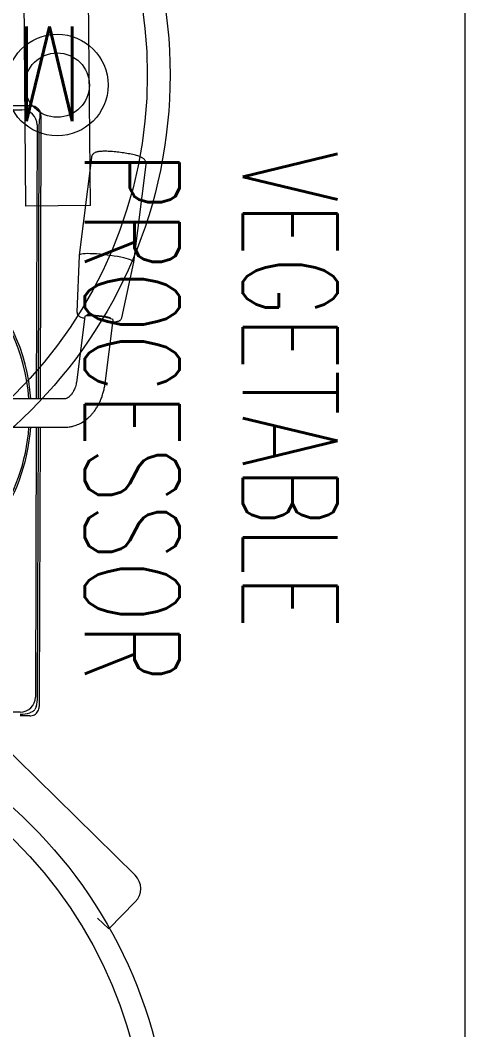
# Model space of a CAD drawing. Header units: millimetres. Extents: x 886808 to 1650903, y -1008069 to 230892.
# Drawn here: x 938823 to 939058, y -346116 to -345583 of the extents above; entities that cross this region are included whole.
import ezdxf

# ---------------------------------------------------------------- set-up
doc = ezdxf.new("R2010")
doc.units = ezdxf.units.MM
doc.layers.add('hatch', color=250, linetype='Continuous', lineweight=0)
doc.layers.add('I-FURN', color=252, linetype='Continuous', lineweight=5)
doc.styles.add('MtXpl_simplex8_shx', font='simplex8.shx')

# ---------------------------------------------------------------- blocks, each defined once
blk = doc.blocks.new('A$C26DD556D')
at = {"layer": 'hatch', "transparency": 33554636}
for p, q in [((5948.59, 24924.31), (5948.59, 23624.31)), ((5717.23, 24504.73), (5716.13, 24632.23)), ((5751.23, 24505.02), (5750.12, 24632.52)), ((5715.1, 24557.59), (5563.1, 24558.03)), ((5563.1, 24556.03), (5715.1, 24555.59)), ((5720.1, 24557.59), (5563.23, 24558.04)), ((5715.55, 24557.59), (5715.1, 24557.59)), ((5720.1, 24557.58), (5715.55, 24557.59)), ((5724.47, 24554.98), (5724.46, 24551.06)), ((5725.04, 24553.22), (5724.47, 24554.98)), ((5725.09, 24552.57), (5724.66, 24403.01)), ((5725.04, 24553.22), (5725.04, 24553.29)), ((5723.06, 24547.58), (5722.65, 24403.01)), ((5723.78, 24403.01), (5724.19, 24547.58)), ((5751.75, 24530.37), (5745.27, 24478.77)), ((5774.04, 24475.16), (5780.52, 24526.75)), ((5751.23, 24505.02), (5717.23, 24504.73)), ((5745.27, 24478.75), (5744.12, 24448.77)), ((5767.74, 24445.81), (5774.04, 24475.13)), ((5748.27, 24446.45), (5744.06, 24412.97)), ((5758.94, 24411.1), (5763.15, 24444.58)), ((5737.48, 24403.01), (5688.78, 24403.01)), ((5688.78, 24388.01), (5737.48, 24388.01)), ((5722.61, 24388.01), (5722.2, 24245.58)), ((5723.33, 24245.58), (5723.74, 24388.01)), ((5724.62, 24388.01), (5724.21, 24245.57)), ((5724.21, 24245.57), (5724.2, 24240.57)), ((5682.04, 24242.68), (5774.76, 24151.55)), ((5722.59, 24240.43), (5721.91, 24239)), ((5714.19, 24237.61), (5562.19, 24238.05)), ((5719.18, 24235.59), (5714.18, 24235.6)), ((5720.76, 24237.87), (5719.33, 24237.2)), ((5774.88, 24137.41), (5760.86, 24123.14)), ((5760.86, 24123.14), (5754.99, 24128.92))]:
    blk.add_line(p, q, dxfattribs=at)
for centre, radius in [((5542.7, 24574.05), 250.5), ((5542.7, 24574.05), 238.5), ((5733.68, 24568.62), 26.82), ((5733.68, 24568.62), 17), ((5542.7, 24001.05), 250.5), ((5542.7, 24001.05), 238.5)]:
    blk.add_circle(centre, radius, dxfattribs=at)
for centre, radius, start, end in [((5715.07, 24547.6), 7.99, 359.8361, 89.8361), ((5720.09, 24552.59), 5, 8.1252, 89.8361), ((5720.09, 24552.59), 4.99, 28.6266, 89.8361), ((5689.11, 24551.98), 35.35, 352.8493, 358.5139), ((5720.09, 24552.59), 5, 359.8361, 8.1252), ((5761.9, 24486.44), 42.76, 271.527, 273.9351), ((5714.21, 24245.6), 7.99, 269.8361, 359.8361), ((5703.52, 24245.81), 19.82, 344.2391, 359.3162), ((5719.2, 24240.59), 5, 329.7353, 359.8361), ((5714.06, 24256.3), 19.82, 270.3574, 285.4315), ((5719.2, 24240.59), 5, 269.8361, 299.9368), ((5717.79, 24242), 5.09, 305.7093, 323.9628), ((5719.2, 24240.59), 5, 299.9368, 329.7353), ((5767.75, 24144.42), 10, 315.4946, 45.4946)]:
    blk.add_arc(centre, radius, start, end, dxfattribs=at)
for centre, major_axis, ratio, start_param, end_param in [((5628.88, 24395.51), (0, -97), 0.939693, 1.648206, 4.634979), ((5628.88, 24395.51), (0, -96), 0.939693, 1.649014, 4.633208), ((5759.66, 24476.96), (-14.39, 1.81), 0.13703, 3.129704, 6.283185), ((5759.66, 24476.96), (-14.39, 1.81), 0.13703, 0, 0.011888), ((5755.71, 24445.51), (-9.84, 1.24), 0.13703, 4.058434, 5.431742), ((5755.71, 24445.51), (-7.44, 0.93), 0.13703, 3.141593, 6.283185), ((5628.88, 24395.51), (0, -97), 0.939693, 0.903545, 1.493413), ((5628.88, 24395.51), (0, -96), 0.939693, 0.926329, 1.492605)]:
    blk.add_ellipse(centre, major_axis=major_axis, ratio=ratio, start_param=start_param, end_param=end_param, dxfattribs=at)
for points, knots in [([(5755.75, 24533.53), (5755.55, 24533.51), (5755.11, 24533.44), (5754.45, 24533.29), (5753.77, 24533.04), (5753.16, 24532.7), (5752.6, 24532.22), (5752.13, 24531.6), (5751.84, 24530.94), (5751.79, 24530.54), (5751.78, 24530.36)], [0, 0, 0, 0, 0.120423, 0.318651, 0.46159, 0.582967, 0.700006, 0.816233, 0.933043, 1, 1, 1, 1]), ([(5780.51, 24526.75), (5780.52, 24526.8), (5780.59, 24527.1), (5780.52, 24527.73), (5780.3, 24528.47), (5779.94, 24529.09), (5779.52, 24529.58), (5779.04, 24529.98), (5778.47, 24530.34), (5777.72, 24530.71), (5776.77, 24531.07), (5775.56, 24531.44), (5774.24, 24531.78), (5772.77, 24532.11), (5771.21, 24532.42), (5769.59, 24532.7), (5767.91, 24532.95), (5766.22, 24533.17), (5764.53, 24533.35), (5762.88, 24533.5), (5761.28, 24533.61), (5759.78, 24533.67), (5758.38, 24533.69), (5757.1, 24533.66), (5756.23, 24533.59), (5755.82, 24533.54), (5755.75, 24533.53)], [0, 0, 0, 0, 0.00479, 0.032839, 0.058607, 0.083383, 0.108458, 0.135529, 0.167583, 0.210572, 0.268425, 0.32046, 0.375163, 0.427473, 0.478669, 0.529297, 0.579626, 0.629817, 0.679987, 0.730216, 0.780611, 0.831328, 0.882611, 0.934913, 0.989779, 1, 1, 1, 1]), ([(5744.15, 24448.77), (5744.13, 24448.67), (5744.1, 24448.37), (5744.26, 24447.86), (5744.53, 24447.35), (5744.89, 24446.96), (5745.31, 24446.64), (5745.87, 24446.32), (5746.61, 24446), (5747.42, 24445.73), (5747.96, 24445.58), (5748.13, 24445.53)], [0, 0, 0, 0, 0.0189469, 0.0649995, 0.108481, 0.1535299, 0.2049804, 0.2717449, 0.3728364, 0.4684736, 0.5123724, 0.5123724, 0.5123724, 0.5123724]), ([(5764.83, 24443.77), (5765.01, 24443.8), (5765.41, 24443.86), (5765.99, 24444), (5766.56, 24444.24), (5767.06, 24444.59), (5767.46, 24445.06), (5767.7, 24445.52), (5767.73, 24445.77), (5767.73, 24445.81)], [0, 0, 0, 0, 0.144121, 0.398734, 0.572091, 0.709765, 0.844105, 0.978366, 1, 1, 1, 1]), ([(5744.06, 24412.98), (5744.05, 24412.84), (5744.02, 24412.62), (5743.95, 24412.19), (5743.84, 24411.59), (5743.63, 24410.61), (5743.27, 24409.36), (5742.78, 24408.07), (5742.21, 24406.91), (5741.62, 24405.96), (5741.08, 24405.22), (5740.62, 24404.7), (5740.23, 24404.32), (5739.87, 24404.01), (5739.54, 24403.75), (5739.13, 24403.48), (5738.64, 24403.23), (5738.16, 24403.08), (5737.8, 24403.03), (5737.62, 24403.01), (5737.53, 24403.01), (5737.49, 24403.01), (5737.48, 24403.01)], [0, 0, 0, 0, 0.017951, 0.035581, 0.062647, 0.109075, 0.186063, 0.264614, 0.333838, 0.411725, 0.474466, 0.528129, 0.573641, 0.61115, 0.662813, 0.730806, 0.819986, 0.914988, 0.961494, 0.982846, 0.992412, 1, 1, 1, 1]), ([(5737.48, 24388.01), (5737.6, 24388.01), (5737.78, 24388.01), (5738.14, 24388.02), (5738.63, 24388.05), (5739.46, 24388.11), (5740.77, 24388.3), (5742.27, 24388.64), (5743.77, 24389.14), (5745.6, 24389.9), (5747.9, 24391.21), (5750.14, 24392.99), (5751.79, 24394.67), (5752.85, 24395.92), (5753.71, 24397.08), (5754.6, 24398.4), (5755.66, 24400.23), (5756.67, 24402.39), (5757.53, 24404.7), (5758.16, 24406.86), (5758.58, 24408.73), (5758.82, 24410.17), (5758.9, 24410.78), (5758.94, 24411.1)], [0, 0, 0, 0, 0.010702, 0.018944, 0.033295, 0.057748, 0.097629, 0.156632, 0.200161, 0.242893, 0.339083, 0.444816, 0.499825, 0.547098, 0.585902, 0.624361, 0.684524, 0.767392, 0.82362, 0.8868, 0.948101, 0.976761, 1, 1, 1, 1])]:
    blk.add_open_spline(points, degree=3, knots=knots, dxfattribs=at)
at = {"layer": 'hatch', "transparency": 33554636, "style": 'MtXpl_simplex8_shx', "width": 0.7}
for s, rotation, p in [('MOBILE GARBAGE', 180, (5747.57, 24599.5)), ('PROCESSOR', 270, (5748.22, 24533.76)), ('VEGETABLE', 270, (5831.55, 24533.76))]:
    blk.add_text(s, height=50, rotation=rotation, dxfattribs=at).set_placement(p)

msp = doc.modelspace()

# ---------------------------------------------------------------- block references
at = {"layer": 'I-FURN', "transparency": 33554636}
msp.add_blockref('A$C26DD556D', (933109.12, -370185.5), dxfattribs=at)

doc.saveas('drawing.dxf')
